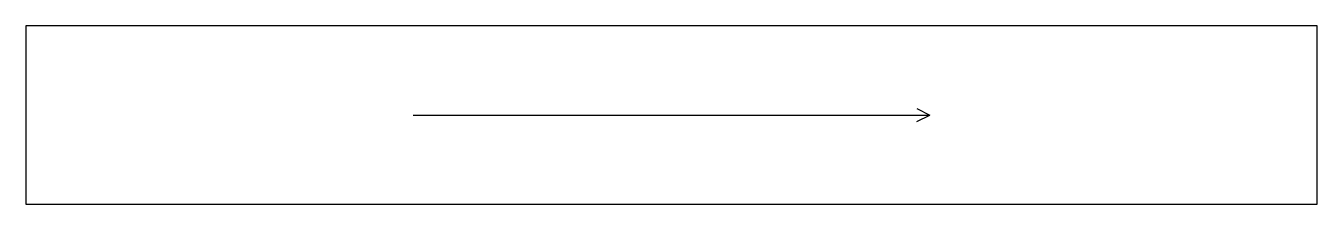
# Model space of a CAD drawing. Header units: millimetres. Extents: x 0 to 1482, y 0 to 205.
import ezdxf

# ---------------------------------------------------------------- set-up
doc = ezdxf.new("R2010")
doc.units = ezdxf.units.MM
doc.layers.add('GRAIN_DIRECTION', color=3, linetype='Continuous')
doc.layers.add('OUTSIDE_THROUGH', color=7, linetype='Continuous')

msp = doc.modelspace()

# ---------------------------------------------------------------- linework, layer by layer
at = {"layer": 'GRAIN_DIRECTION'}
for p in [(1022.05, 110), (444.45, 102.5), (1022.05, 95)]:
    msp.add_line(p, (1037.05, 102.5), dxfattribs=at)
at = {"layer": 'OUTSIDE_THROUGH'}
msp.add_lwpolyline([(0, 0), (1481.5, 0), (1481.5, 205), (0, 205)], close=True, dxfattribs=at)

doc.saveas('drawing.dxf')
